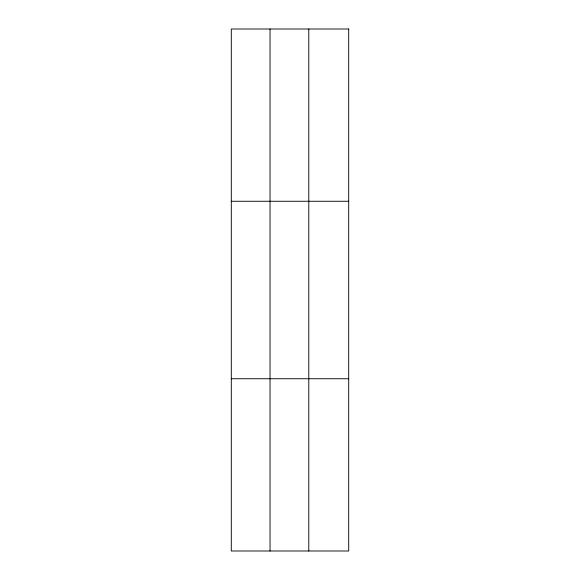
<?xml version="1.0" encoding="UTF-8"?>
<svg xmlns="http://www.w3.org/2000/svg" width="580" height="580" viewBox="0 0 580 580"><rect width="100%" height="100%" fill="white"/><g stroke="black" fill="none" stroke-linecap="round" stroke-linejoin="round"><path stroke-width="0.87" d="M270.041 29L270.041 551M308.785 29L308.785 551M231.297 201.26L348.703 201.26M231.297 378.74L348.703 378.74M348.703 29L348.703 551L231.297 551L231.297 29L348.703 29"/></g></svg>
